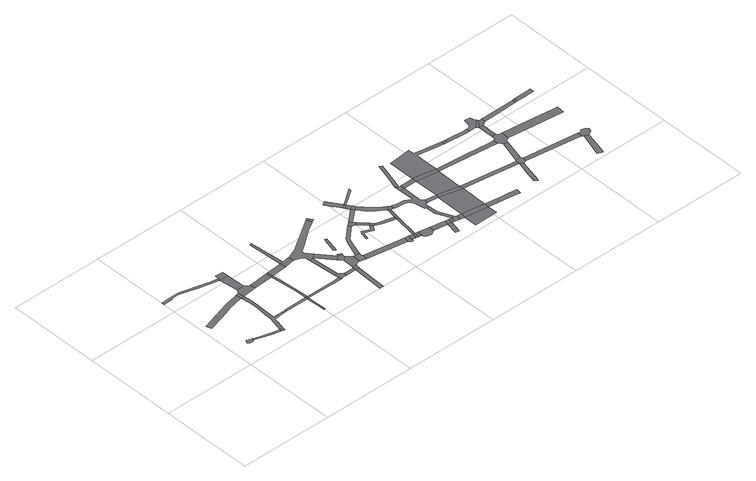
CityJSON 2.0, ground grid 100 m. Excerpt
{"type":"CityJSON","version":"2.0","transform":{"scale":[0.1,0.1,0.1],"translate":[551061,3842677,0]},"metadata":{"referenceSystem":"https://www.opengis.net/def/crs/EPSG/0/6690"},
"CityObjects":{
"road1":{"type":"Road","geometry":[{"type":"MultiSurface","lod":"1","boundaries":[[[0,1,2,3,4,5,6]]]}]},
"road2":{"type":"Road","attributes":{"RoadStructureAttribute.sectionType":"1"},"geometry":[{"type":"MultiSurface","lod":"1","boundaries":[[[7,8,9,10,6,5,11,12,13,14]]]}]},
"road3":{"type":"Road","attributes":{"function":"3","RoadStructureAttribute.sectionType":"1"},"geometry":[{"type":"MultiSurface","lod":"1","boundaries":[[[15,16,17,18,19,20,21,22,23,24,25]]]}]},
"road4":{"type":"Road","geometry":[{"type":"MultiSurface","lod":"1","boundaries":[[[14,13,26,27]]]}]},
"road5":{"type":"Road","attributes":{"RoadStructureAttribute.sectionType":"1"},"geometry":[{"type":"MultiSurface","lod":"1","boundaries":[[[28,29,30,31,32,33,34,35,36,37,38,39,40,41,42,43,44,45,46,47]]]}]},
"road6":{"type":"Road","attributes":{"RoadStructureAttribute.sectionType":"1"},"geometry":[{"type":"MultiSurface","lod":"1","boundaries":[[[48,49,50,51,25,52,53,54,55,56,57,58,14,27,59,60,61,62,63,64,65]]]}]},
"road7":{"type":"Road","geometry":[{"type":"MultiSurface","lod":"1","boundaries":[[[66,67,15,25,51]]]}]},
"road8":{"type":"Road","geometry":[{"type":"MultiSurface","lod":"1","boundaries":[[[68,65,64,69]]]}]},
"road9":{"type":"Road","geometry":[{"type":"MultiSurface","lod":"1","boundaries":[[[70,71,66,51,72,73,74]]]}]},
"road10":{"type":"Road","attributes":{"RoadStructureAttribute.sectionType":"1"},"geometry":[{"type":"MultiSurface","lod":"1","boundaries":[[[75,76,77,46,71,70]]]}]},
"road11":{"type":"Road","geometry":[{"type":"MultiSurface","lod":"1","boundaries":[[[78,47,46,77,76,75,79,80]]]}]},
"road12":{"type":"Road","attributes":{"RoadStructureAttribute.sectionType":"1"},"geometry":[{"type":"MultiSurface","lod":"1","boundaries":[[[81,82,68,69,83,84]]]}]},
"road13":{"type":"Road","attributes":{"RoadStructureAttribute.sectionType":"1"},"geometry":[{"type":"MultiSurface","lod":"1","boundaries":[[[85,86,83,87,88,89,90]]]}]},
"road14":{"type":"Road","attributes":{"function":"3","RoadStructureAttribute.sectionType":"1"},"geometry":[{"type":"MultiSurface","lod":"1","boundaries":[[[91,74,73,92,93]]]}]},
"road15":{"type":"Road","geometry":[{"type":"MultiSurface","lod":"1","boundaries":[[[94,84,83,86,95]]]}]},
"road16":{"type":"Road","attributes":{"RoadStructureAttribute.sectionType":"1"},"geometry":[{"type":"MultiSurface","lod":"1","boundaries":[[[96,97,98,93,99,100,94,95]]]}]},
"road17":{"type":"Road","geometry":[{"type":"MultiSurface","lod":"1","boundaries":[[[101,91,93,98]]]}]},
"road18":{"type":"Road","attributes":{"RoadStructureAttribute.sectionType":"1"},"geometry":[{"type":"MultiSurface","lod":"1","boundaries":[[[102,95,86,103,104,105,106,107]]]}]},
"road19":{"type":"Road","attributes":{"function":"3","RoadStructureAttribute.sectionType":"1"},"geometry":[{"type":"MultiSurface","lod":"1","boundaries":[[[108,109,101,98,110]]]}]},
"road20":{"type":"Road","geometry":[{"type":"MultiSurface","lod":"1","boundaries":[[[111,112,108,110,113,114]]]}]},
"road21":{"type":"Road","attributes":{"RoadStructureAttribute.sectionType":"1"},"geometry":[{"type":"MultiSurface","lod":"1","boundaries":[[[115,116,108,112]]]}]},
"road22":{"type":"Road","geometry":[{"type":"MultiSurface","lod":"1","boundaries":[[[117,118,107,106,119,120,121,122]]]}]},
"road23":{"type":"Road","attributes":{"RoadStructureAttribute.sectionType":"1"},"geometry":[{"type":"MultiSurface","lod":"1","boundaries":[[[123,124,118,117]]]}]},
"road24":{"type":"Road","attributes":{"RoadStructureAttribute.sectionType":"1"},"geometry":[{"type":"MultiSurface","lod":"1","boundaries":[[[122,121,125,126]]]}]},
"road25":{"type":"Road","attributes":{"RoadStructureAttribute.sectionType":"1"},"geometry":[{"type":"MultiSurface","lod":"1","boundaries":[[[125,127,128,129,130,131,132,133,134,135]]]}]},
"road26":{"type":"Road","attributes":{"RoadStructureAttribute.sectionType":"1"},"geometry":[{"type":"MultiSurface","lod":"1","boundaries":[[[136,137,138,139]]]}]},
"road27":{"type":"Road","geometry":[{"type":"MultiSurface","lod":"1","boundaries":[[[140,126,125,135,141,142]]]}]},
"road28":{"type":"Road","geometry":[{"type":"MultiSurface","lod":"1","boundaries":[[[139,138,143,144,145,146]]]}]},
"road29":{"type":"Road","attributes":{"RoadStructureAttribute.sectionType":"1"},"geometry":[{"type":"MultiSurface","lod":"1","boundaries":[[[147,148,144,143,149,150,151,140,142,152,153,154,155]]]}]},
"road30":{"type":"Road","attributes":{"function":"3","RoadStructureAttribute.sectionType":"1"},"geometry":[{"type":"MultiSurface","lod":"1","boundaries":[[[156,157,158,159,111,114,160,161,162,163,164,124,123,165,137,136,166,167,168,169,170,171,172,173,174]]]}]},
"road31":{"type":"Road","attributes":{"RoadStructureAttribute.sectionType":"1"},"geometry":[{"type":"MultiSurface","lod":"1","boundaries":[[[175,176,177,139,146]]]}]},
"road32":{"type":"Road","geometry":[{"type":"MultiSurface","lod":"1","boundaries":[[[178,155,154,179,180,181,182,183,184]]]}]},
"road33":{"type":"Road","attributes":{"RoadStructureAttribute.sectionType":"1"},"geometry":[{"type":"MultiSurface","lod":"1","boundaries":[[[185,186,187,188,189,190,191,192]]]}]},
"road34":{"type":"Road","attributes":{"RoadStructureAttribute.sectionType":"1"},"geometry":[{"type":"MultiSurface","lod":"1","boundaries":[[[193,194,195,196,197,178,184,198,199,200,201,202]]]}]},
"road35":{"type":"Road","attributes":{"RoadStructureAttribute.sectionType":"1"},"geometry":[{"type":"MultiSurface","lod":"1","boundaries":[[[181,180,203,204]]]}]},
"road36":{"type":"Road","geometry":[{"type":"MultiSurface","lod":"1","boundaries":[[[205,156,174,206]]]}]},
"road37":{"type":"Road","geometry":[{"type":"MultiSurface","lod":"1","boundaries":[[[207,208,209,210,211,212,213,214,215,216]]]}]},
"road38":{"type":"Road","geometry":[{"type":"MultiSurface","lod":"1","boundaries":[[[217,193,202,218,219,220,221,222]]]}]},
"road39":{"type":"Road","attributes":{"RoadStructureAttribute.sectionType":"1"},"geometry":[{"type":"MultiSurface","lod":"1","boundaries":[[[221,220,207,223]]]}]},
"road40":{"type":"Road","geometry":[{"type":"MultiSurface","lod":"1","boundaries":[[[204,203,224,225,226,227,228]]]}]},
"road41":{"type":"Road","geometry":[{"type":"MultiSurface","lod":"1","boundaries":[[[223,207,216,229,230]]]}]},
"road42":{"type":"Road","attributes":{"RoadStructureAttribute.sectionType":"1"},"geometry":[{"type":"MultiSurface","lod":"1","boundaries":[[[231,217,222,232]]]}]},
"road43":{"type":"Road","attributes":{"RoadStructureAttribute.sectionType":"1"},"geometry":[{"type":"MultiSurface","lod":"1","boundaries":[[[233,228,227,234,235]]]}]},
"road44":{"type":"Road","geometry":[{"type":"MultiSurface","lod":"1","boundaries":[[[235,234,236,237]]]}]},
"road45":{"type":"Road","attributes":{"function":"3","RoadStructureAttribute.sectionType":"1"},"geometry":[{"type":"MultiSurface","lod":"1","boundaries":[[[238,239,240,241,242,243,244]]]}]},
"road46":{"type":"Road","attributes":{"RoadStructureAttribute.sectionType":"1"},"geometry":[{"type":"MultiSurface","lod":"1","boundaries":[[[245,246,237,236,247,248]]]}]},
"road47":{"type":"Road","geometry":[{"type":"MultiSurface","lod":"1","boundaries":[[[244,243,249,250]]]}]},
"road48":{"type":"Road","attributes":{"RoadStructureAttribute.sectionType":"1"},"geometry":[{"type":"MultiSurface","lod":"1","boundaries":[[[251,230,229,252,253,254]]]}]},
"road49":{"type":"Road","attributes":{"function":"3","RoadStructureAttribute.sectionType":"1"},"geometry":[{"type":"MultiSurface","lod":"1","boundaries":[[[250,249,255,256,257]]]}]},
"road50":{"type":"Road","geometry":[{"type":"MultiSurface","lod":"1","boundaries":[[[258,257,256,231,232,259]]]}]},
"road51":{"type":"Road","attributes":{"RoadStructureAttribute.sectionType":"1"},"geometry":[{"type":"MultiSurface","lod":"1","boundaries":[[[253,235,237,260]]]}]},
"road52":{"type":"Road","geometry":[{"type":"MultiSurface","lod":"1","boundaries":[[[248,247,261,262,263,264,265,266]]]}]},
"road53":{"type":"Road","attributes":{"function":"3","RoadStructureAttribute.sectionType":"1"},"geometry":[{"type":"MultiSurface","lod":"1","boundaries":[[[267,268,269,259,232,270,271,272,273,274,275,276,277,278]]]}]},
"road54":{"type":"Road","geometry":[{"type":"MultiSurface","lod":"1","boundaries":[[[254,253,260,279]]]}]},
"road55":{"type":"Road","geometry":[{"type":"MultiSurface","lod":"1","boundaries":[[[280,281,244,250]]]}]},
"road56":{"type":"Road","attributes":{"RoadStructureAttribute.sectionType":"1"},"geometry":[{"type":"MultiSurface","lod":"1","boundaries":[[[282,254,279,283]]]}]},
"road57":{"type":"Road","geometry":[{"type":"MultiSurface","lod":"1","boundaries":[[[278,277,282,283,284,285,286,287]]]}]},
"road58":{"type":"Road","attributes":{"RoadStructureAttribute.sectionType":"1"},"geometry":[{"type":"MultiSurface","lod":"1","boundaries":[[[288,266,265,289,290,291]]]}]},
"road59":{"type":"Road","attributes":{"RoadStructureAttribute.sectionType":"1"},"geometry":[{"type":"MultiSurface","lod":"1","boundaries":[[[290,292,293,294]]]}]},
"road60":{"type":"Road","geometry":[{"type":"MultiSurface","lod":"1","boundaries":[[[295,291,290,294,296]]]}]},
"road61":{"type":"Road","attributes":{"RoadStructureAttribute.sectionType":"1"},"geometry":[{"type":"MultiSurface","lod":"1","boundaries":[[[297,298,296,294,299,300]]]}]},
"road62":{"type":"Road","attributes":{"function":"3","RoadStructureAttribute.sectionType":"1"},"geometry":[{"type":"MultiSurface","lod":"1","boundaries":[[[301,302,303,304,305,306,307,308,309,310,287,286,311,312,313,314,315,316,317,318,319,320,321,322,323,324]]]}]},
"road63":{"type":"Road","geometry":[{"type":"MultiSurface","lod":"1","boundaries":[[[325,326,300,299,327,328]]]}]},
"road64":{"type":"Road","attributes":{"function":"3","RoadStructureAttribute.sectionType":"1"},"geometry":[{"type":"MultiSurface","lod":"1","boundaries":[[[329,321,320,330,300,326]]]}]},
"road65":{"type":"Road","attributes":{"function":"3","RoadStructureAttribute.sectionType":"1"},"geometry":[{"type":"MultiSurface","lod":"1","boundaries":[[[331,328,327,332,333]]]}]},
"road66":{"type":"Road","geometry":[{"type":"MultiSurface","lod":"1","boundaries":[[[334,303,302,335,336]]]}]},
"road67":{"type":"Road","geometry":[{"type":"MultiSurface","lod":"1","boundaries":[[[337,324,323,338,339,340]]]}]},
"road68":{"type":"Road","attributes":{"function":"2","RoadStructureAttribute.sectionType":"1"},"geometry":[{"type":"MultiSurface","lod":"1","boundaries":[[[332,341,342,343,344,345,346]]]}]},
"road69":{"type":"Road","geometry":[{"type":"MultiSurface","lod":"1","boundaries":[[[333,332,346,347]]]}]},
"road70":{"type":"Road","attributes":{"RoadStructureAttribute.sectionType":"1"},"geometry":[{"type":"MultiSurface","lod":"1","boundaries":[[[348,349,350,351,352,334,336,353,354,355,356,357]]]}]},
"road71":{"type":"Road","attributes":{"RoadStructureAttribute.sectionType":"1"},"geometry":[{"type":"MultiSurface","lod":"1","boundaries":[[[358,359,335,302,360,361,362]]]}]},
"road72":{"type":"Road","attributes":{"function":"2","RoadStructureAttribute.sectionType":"1"},"geometry":[{"type":"MultiSurface","lod":"1","boundaries":[[[339,363,333,347,364]]]}]},
"road73":{"type":"Road","geometry":[{"type":"MultiSurface","lod":"1","boundaries":[[[340,339,364,365]]]}]},
"road74":{"type":"Road","attributes":{"function":"2","RoadStructureAttribute.sectionType":"1"},"geometry":[{"type":"MultiSurface","lod":"1","boundaries":[[[362,340,365,366]]]}]},
"road75":{"type":"Road","geometry":[{"type":"MultiSurface","lod":"1","boundaries":[[[358,362,366,367]]]}]},
"road76":{"type":"Road","attributes":{"function":"3","RoadStructureAttribute.sectionType":"1"},"geometry":[{"type":"MultiSurface","lod":"1","boundaries":[[[368,369,347,346,370,371,372,373]]]}]},
"road77":{"type":"Road","attributes":{"RoadStructureAttribute.sectionType":"1"},"geometry":[{"type":"MultiSurface","lod":"1","boundaries":[[[374,375,376,377,378,379,380,381,382,358,367,383,384,385,386,387]]]}]},
"road78":{"type":"Road","attributes":{"RoadStructureAttribute.sectionType":"1"},"geometry":[{"type":"MultiSurface","lod":"1","boundaries":[[[388,365,364,389,390,391]]]}]},
"road79":{"type":"Road","attributes":{"RoadStructureAttribute.sectionType":"1"},"geometry":[{"type":"MultiSurface","lod":"1","boundaries":[[[392,393,367,366,394,395,396,397]]]}]},
"road80":{"type":"Road","geometry":[{"type":"MultiSurface","lod":"1","boundaries":[[[387,386,398,399]]]}]},
"road81":{"type":"Road","attributes":{"RoadStructureAttribute.sectionType":"1"},"geometry":[{"type":"MultiSurface","lod":"1","boundaries":[[[390,400,401,402,403,404,405,406,407,408,409,410,411]]]}]},
"road82":{"type":"Road","geometry":[{"type":"MultiSurface","lod":"1","boundaries":[[[412,413,391,390,411,414,415]]]}]},
"road83":{"type":"Road","attributes":{"RoadStructureAttribute.sectionType":"1"},"geometry":[{"type":"MultiSurface","lod":"1","boundaries":[[[416,417,399,398,418,419,420,421,422,423]]]}]},
"road84":{"type":"Road","attributes":{"RoadStructureAttribute.sectionType":"1"},"geometry":[{"type":"MultiSurface","lod":"1","boundaries":[[[424,425,413,412,426,427]]]}]},
"road85":{"type":"Road","geometry":[{"type":"MultiSurface","lod":"1","boundaries":[[[428,429,397,396,430,424,427,431,432,433,434,435,436]]]}]},
"road86":{"type":"Road","attributes":{"RoadStructureAttribute.sectionType":"1"},"geometry":[{"type":"MultiSurface","lod":"1","boundaries":[[[437,438,428,436,439,440]]]}]},
"road87":{"type":"Road","geometry":[{"type":"MultiSurface","lod":"1","boundaries":[[[441,442,443,444,445,423,422,446,447,448,449,450,451]]]}]},
"road88":{"type":"Road","attributes":{"RoadStructureAttribute.sectionType":"1"},"geometry":[{"type":"MultiSurface","lod":"1","boundaries":[[[448,447,437,452]]]}]},
"road89":{"type":"Road","geometry":[{"type":"MultiSurface","lod":"1","boundaries":[[[453,452,437,440,454,455]]]}]},
"road90":{"type":"Road","attributes":{"RoadStructureAttribute.sectionType":"1"},"geometry":[{"type":"MultiSurface","lod":"1","boundaries":[[[456,415,414,457,458,459]]]}]},
"road91":{"type":"Road","attributes":{"RoadStructureAttribute.sectionType":"1"},"geometry":[{"type":"MultiSurface","lod":"1","boundaries":[[[460,461,455,454,462,463]]]}]},
"road92":{"type":"Road","attributes":{"RoadStructureAttribute.sectionType":"1"},"geometry":[{"type":"MultiSurface","lod":"1","boundaries":[[[464,465,434,433,466,467,468]]]}]},
"road93":{"type":"Road","attributes":{"RoadStructureAttribute.sectionType":"1"},"geometry":[{"type":"MultiSurface","lod":"1","boundaries":[[[469,470,471,472,473,474]]]}]},
"road94":{"type":"Road","geometry":[{"type":"MultiSurface","lod":"1","boundaries":[[[475,476,477,459,458,469,474,478,479,480]]]}]},
"road95":{"type":"Road","geometry":[{"type":"MultiSurface","lod":"1","boundaries":[[[481,460,463,482]]]}]},
"road96":{"type":"Road","attributes":{"RoadStructureAttribute.sectionType":"1"},"geometry":[{"type":"MultiSurface","lod":"1","boundaries":[[[483,484,481,482,485,486]]]}]}
},
"vertices":[
[233,264,0],[193,278,0],[181,249,0],[201,227,0],[232,222,0],[248,236,0],[255,257,0],
[444,199,0],[428,202,0],[356,225,0],[269,252,0],[420,180,0],[442,176,0],[517,159,0],[522,184,0],
[553,797,0],[529,792,0],[412,768,0],[70,663,0],[87,606,0],[244,653,0],[370,691,0],[402,701,0],[562,737,0],[563,738,0],[565,738,0],
[550,151,0],[557,183,0],
[544,1084,0],[489,1096,0],[384,1125,0],[291,1152,0],[246,1164,0],[219,1171,0],[184,1176,0],[89,1170,0],[3,1166,0],[4,1137,0],[99,1140,0],[106,1150,0],[181,1151,0],[214,1146,0],[239,1139,0],[287,1127,0],[377,1100,0],[482,1071,0],[592,1045,0],[602,1080,0],
[596,350,0],[607,573,0],[606,645,0],[598,741,0],[576,637,0],[577,587,0],[573,500,0],[564,420,0],[560,348,0],[560,346,0],[553,310,0],[561,205,0],[569,239,0],[573,257,0],[581,303,0],[585,321,0],[704,332,0],[703,353,0],
[594,804,0],[579,802,0],
[738,355,0],[739,332,0],
[697,851,0],[617,843,0],[602,741,0],[753,754,0],[740,816,0],
[691,1048,0],[675,1048,0],[674,1047,0],
[605,1121,0],[689,1093,0],[689,1116,0],
[816,357,0],[787,357,0],[990,334,0],[987,358,0],
[1009,207,0],[1006,336,0],[995,218,0],[997,192,0],[995,123,0],[1011,123,0],
[953,835,0],[951,771,0],[959,772,0],
[993,367,0],[1012,359,0],
[1002,496,0],[980,743,0],[978,774,0],[963,745,0],[985,494,0],
[972,837,0],
[1287,356,0],[1287,332,0],[1298,332,0],[1299,327,0],[1399,331,0],[1394,361,0],
[1147,853,0],[1133,851,0],[1153,791,0],
[1255,869,0],[1179,858,0],[1167,793,0],[1263,812,0],
[1145,1240,0],[1125,1233,0],
[1424,410,0],[1390,408,0],[1411,332,0],[1411,340,0],[1465,340,0],[1465,371,0],
[1402,716,0],[1367,704,0],
[1576,340,0],[1581,369,0],
[1576,335,0],[1563,66,0],[1561,12,0],[1560,3,0],[1600,1,0],[1601,20,0],[1603,64,0],[1618,319,0],[1619,336,0],
[1457,751,0],[1415,716,0],[1551,553,0],[1593,588,0],
[1582,388,0],[1624,364,0],[1627,384,0],
[1591,504,0],[1630,543,0],[1631,546,0],[1639,574,0],
[1638,535,0],[1633,540,0],[1590,470,0],[1589,464,0],[1586,423,0],[1658,402,0],[1663,401,0],[1681,398,0],[1690,486,0],
[1726,1146,0],[1719,1142,0],[1364,909,0],[1269,871,0],[1305,794,0],[1345,776,0],[1360,763,0],[1362,761,0],[1366,714,0],[1404,716,0],[1399,822,0],[1397,846,0],[1480,899,0],[1562,963,0],[1584,980,0],[1660,1040,0],[1732,1079,0],[1739,1083,0],[1752,1090,0],
[1644,590,0],[1604,610,0],[1597,596,0],
[1717,494,0],[1697,395,0],[1754,386,0],[1763,441,0],[1750,449,0],[1753,461,0],[1759,483,0],
[1654,806,0],[1642,768,0],[1616,673,0],[1641,660,0],[1670,776,0],[1677,798,0],[1684,828,0],[1659,836,0],
[1936,830,0],[1808,717,0],[1793,692,0],[1778,654,0],[1725,513,0],[1765,507,0],[1799,604,0],[1821,670,0],[1831,685,0],[1959,804,0],
[2187,314,0],[2196,370,0],
[1748,1158,0],[1778,1104,0],
[2088,709,0],[2057,664,0],[1974,698,0],[1960,674,0],[1937,587,0],[1955,583,0],[1974,658,0],[1994,663,0],[2073,631,0],[2110,686,0],
[1979,869,0],[1962,803,0],[1997,798,0],[2004,796,0],[2027,818,0],[2004,841,0],
[2111,731,0],
[2194,304,0],[2200,295,0],[2228,288,0],[2232,308,0],[2241,363,0],
[2118,678,0],[2138,703,0],
[2114,988,0],[2139,957,0],
[2279,357,0],[2275,301,0],[2284,356,0],
[2298,298,0],[2306,352,0],
[2115,1083,0],[2022,1228,0],[1976,1197,0],[2030,1117,0],[2032,1119,0],[2077,1049,0],[2120,1076,0],
[2314,351,0],[2313,351,0],[2332,293,0],[2341,347,0],
[2088,1032,0],[2130,1060,0],
[2145,695,0],[2181,646,0],[2326,610,0],[2333,645,0],
[2114,991,0],[2115,989,0],[2158,1016,0],
[2167,1002,0],[2178,989,0],
[2351,605,0],
[2341,279,0],[2346,269,0],[2354,257,0],[2412,240,0],[2462,269,0],[2461,327,0],
[2350,815,0],[2308,843,0],[2263,883,0],[2148,946,0],[2190,891,0],[2191,889,0],[2192,888,0],[2223,857,0],[2267,813,0],[2345,764,0],[2356,757,0],[2380,797,0],
[2357,641,0],
[2296,1174,0],[2298,1202,0],
[2355,753,0],[2375,745,0],
[2378,743,0],[2384,741,0],[2403,737,0],[2413,777,0],
[2532,314,0],[2520,260,0],[2610,246,0],[2619,299,0],
[2584,119,0],[2624,111,0],[2653,239,0],
[2635,297,0],[2661,293,0],
[2688,288,0],[2682,289,0],[2679,235,0],[2694,287,0],
[2659,674,0],[2666,876,0],[2615,874,0],[2621,710,0],[2611,719,0],[2547,757,0],[2515,759,0],[2459,763,0],[2457,763,0],[2453,764,0],[2424,731,0],[2458,723,0],[2524,720,0],[2544,713,0],[2573,695,0],[2578,687,0],[2593,661,0],[2607,568,0],[2610,545,0],[2622,542,0],[2656,544,0],[2654,577,0],[2674,594,0],[2687,633,0],
[2728,290,0],[2723,300,0],[2737,225,0],[2746,278,0],
[2662,445,0],[2631,437,0],
[2790,272,0],[2787,217,0],[2793,272,0],
[2613,940,0],[2665,926,0],[2643,925,0],
[2713,629,0],[2710,589,0],[2802,578,0],[2809,615,0],
[2785,84,0],[2784,78,0],[2784,73,0],[3037,77,0],[3038,162,0],[3038,182,0],
[3042,235,0],
[2707,1251,0],[2697,1216,0],[2662,1102,0],[2656,1081,0],[2653,1072,0],[2685,1067,0],[2686,1073,0],[2690,1087,0],[2713,1164,0],[2735,1239,0],
[2810,927,0],[2736,926,0],[2726,876,0],[2732,876,0],[2811,874,0],
[2802,570,0],[3047,519,0],
[3044,567,0],
[3051,839,0],
[3058,884,0],
[3301,198,0],[3225,209,0],[3145,166,0],[3260,149,0],[3380,130,0],[3388,185,0],
[3334,1131,0],[3183,1151,0],[3055,1182,0],[3049,1240,0],[2810,1214,0],[2811,1120,0],[2811,1102,0],[2811,1050,0],[2811,1018,0],[3058,1016,0],[3058,1134,0],[3271,1099,0],[3348,1090,0],[3346,1130,0],
[3345,523,0],[3336,480,0],[3648,438,0],[3645,480,0],
[3640,829,0],[3385,853,0],[3107,834,0],[3383,806,0],[3696,775,0],[3701,823,0],
[3379,1086,0],[3383,1125,0],
[3607,288,0],[3595,232,0],[3588,202,0],[3587,198,0],[3584,189,0],[3578,183,0],[3616,150,0],[3622,176,0],[3624,184,0],[3627,193,0],[3634,221,0],[3683,411,0],
[3715,491,0],[3657,490,0],[3715,429,0],[3727,471,0],
[3576,1107,0],[3449,1119,0],[3404,1083,0],[3433,1080,0],[3516,1071,0],[3609,1067,0],[3629,1068,0],[3628,1105,0],
[3730,734,0],[3698,627,0],[3749,621,0],[3775,722,0],
[3726,877,0],[3726,844,0],[3712,773,0],[3782,747,0],[3784,747,0],[3817,765,0],[3827,855,0],[3793,859,0],[3773,877,0],
[3726,1051,0],[3726,962,0],[3775,961,0],[3777,1044,0],
[3701,1210,0],[3693,1161,0],[3681,1131,0],[3671,1118,0],[3656,1110,0],[3669,1068,0],[3704,1071,0],[3781,1139,0],[3770,1154,0],[3763,1176,0],[3757,1201,0],
[3793,1124,0],
[3808,1119,0],[3821,1074,0],[3820,1120,0],
[4020,433,0],[4003,390,0],[4314,347,0],[4320,395,0],
[4201,1126,0],[3924,1121,0],[3976,1079,0],[4202,1085,0],
[4378,792,0],[4114,822,0],[4100,732,0],[4425,696,0],[4431,786,0],
[4331,330,0],[4300,230,0],[4251,72,0],[4305,48,0],[4351,222,0],[4374,310,0],
[4365,415,0],[4363,405,0],[4338,392,0],[4421,338,0],[4433,376,0],[4408,403,0],
[4226,1128,0],[4227,1085,0],
[4422,1133,0],[4387,1132,0],[4325,1088,0],[4423,1090,0]
]}
